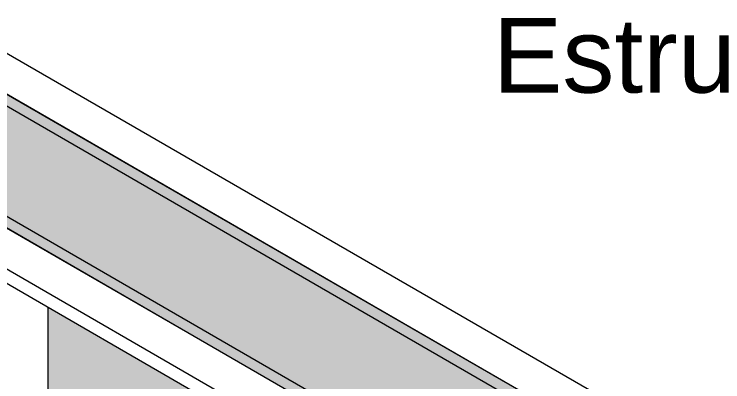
# Model space of a CAD drawing. Extents: x -20676 to 4767, y -817 to 13976.
# Drawn here: x -15757.7 to -15600, y 8359.3 to 8441.1 of the extents above; entities that cross this region are included whole.
import ezdxf
from ezdxf.enums import TextEntityAlignment as Align

# ---------------------------------------------------------------- set-up
doc = ezdxf.new("R2010")
doc.units = 0
doc.layers.get('0').update_dxf_attribs({"lineweight": 13})
for name, color, linetype, lineweight in [('Demarcação 1', 252, 'Continuous', 9), ('Demarcação 2', 254, 'Continuous', 9), ('MADEIRA', 3, 'Continuous', 13)]:
    doc.layers.add(name, color=color, linetype=linetype, lineweight=lineweight)
doc.layers.add('IDENT INDICE', color=7, linetype='Continuous')
doc.styles.add('RICARDO', font='arial.ttf', dxfattribs={"width": 0.8})

msp = doc.modelspace()

# ---------------------------------------------------------------- hatches: boundary and pattern name
at = {"layer": 'Demarcação 1'}
h = msp.add_hatch(color=256, dxfattribs=at)
h.dxf.hatch_style = 1
h.paths.add_polyline_path([(-15772.55, 8430.85), (-15774.8, 8429.55), (-15576.66, 8315.16), (-15574.41, 8316.45)])
h = msp.add_hatch(color=256, dxfattribs=at)
h.dxf.hatch_style = 1
h.paths.add_polyline_path([(-15617.07, 8311.27), (-15600.23, 8301.55), (-15597.99, 8302.84), (-15796.13, 8417.24), (-15798.37, 8415.94)])
at = {"layer": 'Demarcação 2'}
h = msp.add_hatch(color=256, dxfattribs=at)
h.dxf.hatch_style = 1
h.paths.add_polyline_path([(-15774.8, 8429.55), (-15774.8, 8404.92), (-15597.99, 8302.84), (-15597.99, 8249.7), (-15576.66, 8237.38), (-15576.66, 8315.16)])
h = msp.add_hatch(color=256, dxfattribs=at)
h.dxf.hatch_style = 1
h.paths.add_polyline_path([(-15717.54, 8356.96), (-15750.1, 8375.76), (-15750.1, 8307.7), (-15717.54, 8288.91)])

# ---------------------------------------------------------------- linework, layer by layer
at = {"extrusion": (-1e-16, 0.816497, 0.57735)}
for p, q in [((-15574.41, 8316.45), (-15772.55, 8430.85)), ((-15772.55, 8430.85), (-15591.25, 8326.18)), ((-15774.8, 8429.55), (-15576.66, 8315.16)), ((-15597.99, 8302.84), (-15796.13, 8417.24)), ((-15798.37, 8415.94), (-15600.23, 8301.55)), ((-15617.07, 8311.27), (-15798.37, 8415.94))]:
    msp.add_line(p, q, dxfattribs=at)
at = {"layer": 'MADEIRA', "extrusion": (-1e-16, 0.816497, 0.57735)}
for p, q in [((-15566.55, 8320.99), (-15764.69, 8435.39)), ((-15806.23, 8411.4), (-15608.09, 8297.01)), ((-15624.93, 8303.49), (-15806.23, 8408.16)), ((-15750.1, 8307.7), (-15750.1, 8375.76))]:
    msp.add_line(p, q, dxfattribs=at)

# ---------------------------------------------------------------- texts
at = {"layer": 'IDENT INDICE', "style": 'RICARDO'}
msp.add_text('Estruturados ', height=16.5788, dxfattribs=at).set_placement((-15582.27, 8432.22), align=Align.MIDDLE)

doc.saveas('drawing.dxf')
